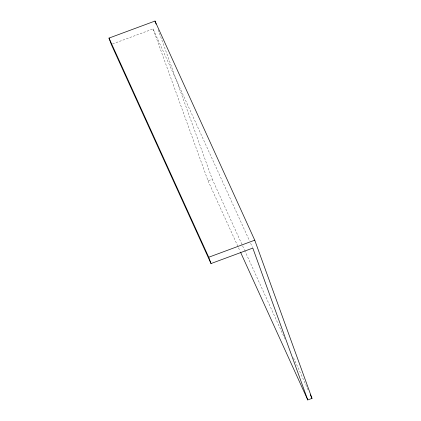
<?xml version="1.0" encoding="UTF-8"?>
<svg xmlns="http://www.w3.org/2000/svg" width="421" height="421" viewBox="0 0 421 421"><rect width="100%" height="100%" fill="white"/><g stroke="black" fill="none" stroke-linecap="round" stroke-linejoin="round"><path stroke-width="0.32" stroke-dasharray="2.1 1.58" d="M112.512 43.968L153.065 28.944L249.537 240.917M153.065 28.944L208.042 180.814L212.273 179.246L244.338 249.7M250.621 243.306L252.526 247.485M244.612 250.3L284.833 338.673M293.526 357.776L308.472 390.62M208.042 180.814L240.107 251.269M158.138 29.702L212.273 179.246"/><path stroke-width="0.63" d="M307.772 399.95L252.8 248.085L211.016 263.562L111.286 44.426L108.992 38.095L155.007 21.05L254.742 240.186L312.008 398.382L307.772 399.95L240.649 252.463M108.992 38.095L208.727 257.236L254.742 240.186M310.377 394.798L312.008 398.382M155.007 21.05L156.128 24.139M208.727 257.236L211.016 263.562"/></g></svg>
